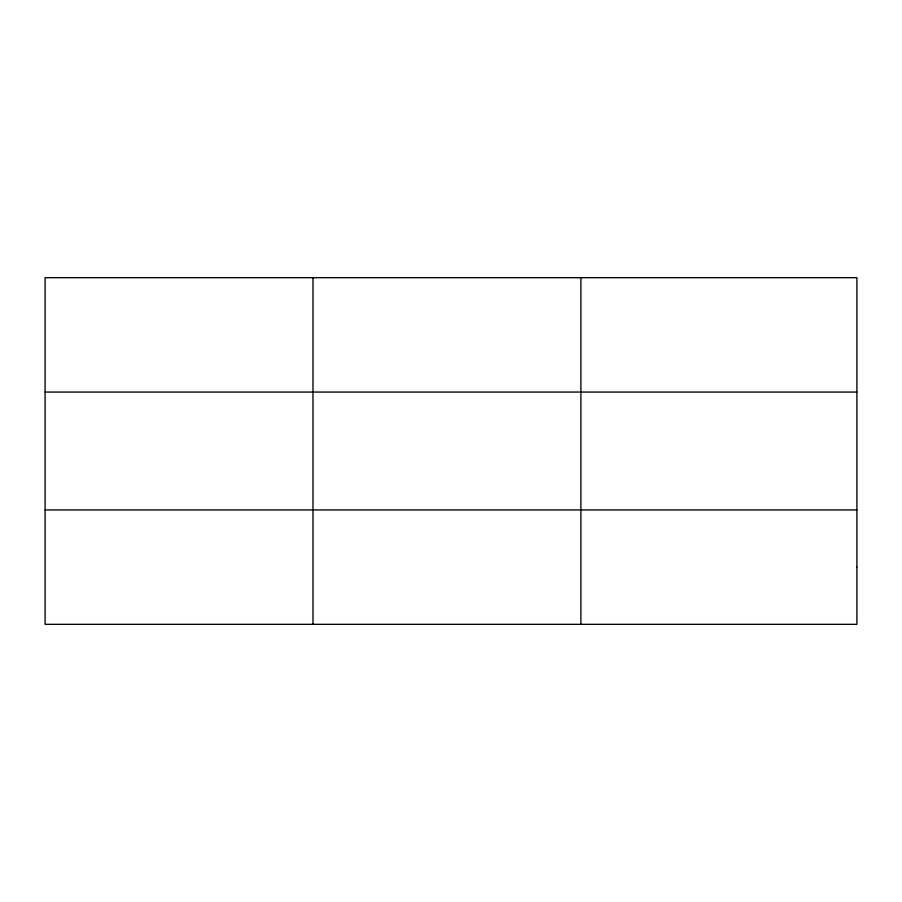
<?xml version="1.0" encoding="UTF-8"?>
<svg xmlns="http://www.w3.org/2000/svg" width="902" height="902" viewBox="0 0 902 902"><rect width="100%" height="100%" fill="white"/><g stroke="black" fill="none" stroke-linecap="round" stroke-linejoin="round"><path stroke-width="1.35" d="M312.994 624.331L312.994 277.669M580.888 624.331L580.888 277.669M45.1 392.066L856.9 392.066M45.1 509.934L856.9 509.934M856.9 567.132L856.9 624.331L45.1 624.331L45.1 277.669L856.9 277.669L856.9 567.132"/></g></svg>
